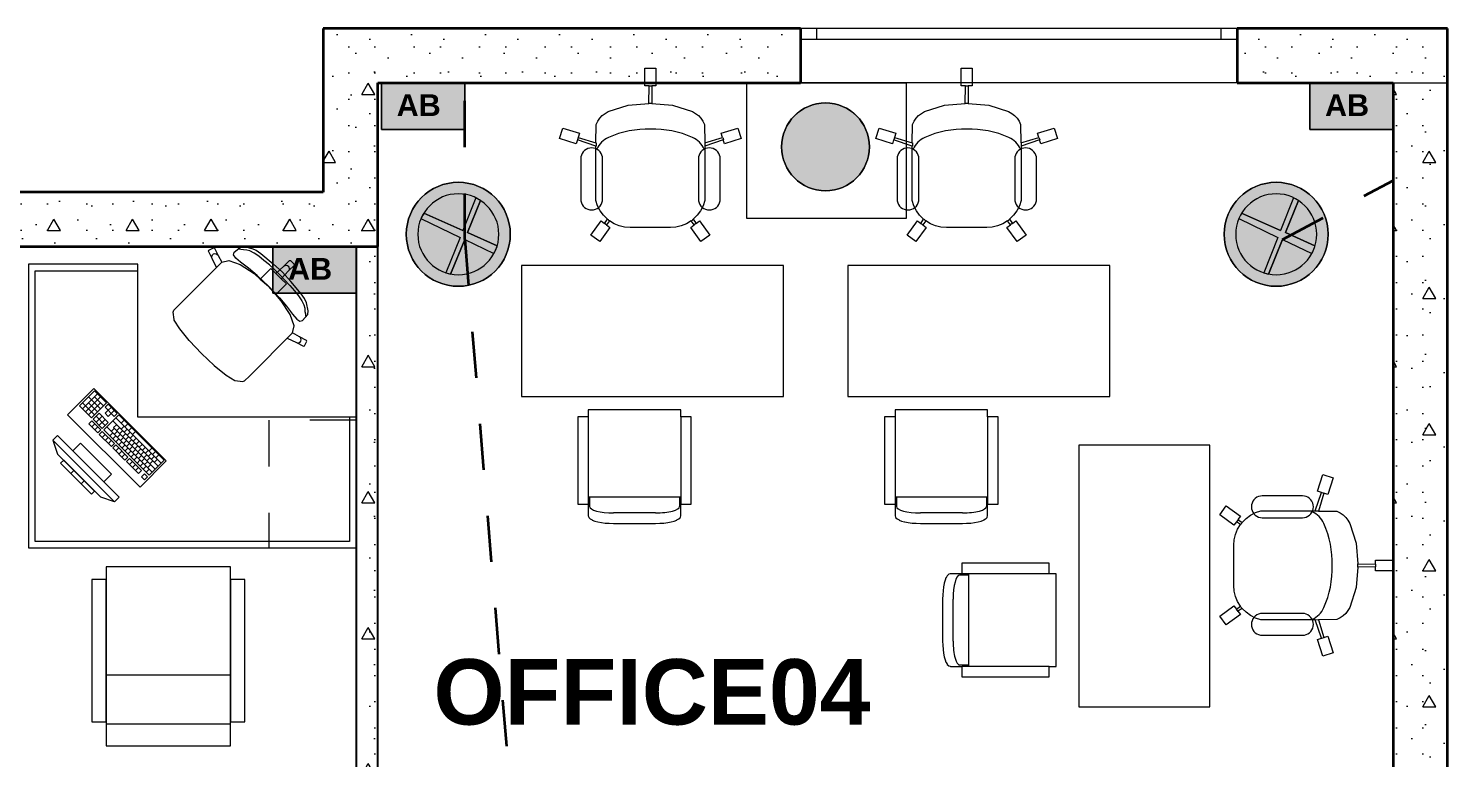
# Model space of a CAD drawing. Header units: millimetres. Extents: x -100675 to 28000, y -21133 to 42228.
# Drawn here: x -57867 to -51366, y 16599 to 19944 of the extents above; entities that cross this region are included whole.
import ezdxf

# ---------------------------------------------------------------- set-up
doc = ezdxf.new("R2010")
doc.units = ezdxf.units.MM
doc.header["$MEASUREMENT"] = 0
doc.linetypes.add('Dashed', pattern=[423.333333, 211.666667, -211.666667])
doc.linetypes.add('Wipeout_Contour', pattern=[1000, 0, -1000])
for name, color, linetype, lineweight in [('New_2D Drafting - General_Pen_No__1', 7, 'Continuous', 13), ('New_2D Drafting - General_Pen_No__2', 8, 'Continuous', 15), ('New_2D Drafting - General_Pen_No__52', 15, 'Continuous', 20), ('New_Annotation - Text_Pen_No__19', 255, 'Continuous', 0), ('New_ARCHICAD Windows_Pen_No__27', 7, 'Continuous', 35), ('New_Structural - Bearing_Pen_No__20', 1, 'Continuous', 0), ('New_Structural - Bearing_Pen_No__21', 7, 'Continuous', 35), ('New_Structural - Bearing_Pen_No__27', 7, 'Continuous', 35), ('New_Structural - Bearing_Pen_No__47', 7, 'Continuous', 25)]:
    doc.layers.add(name, color=color, linetype=linetype, lineweight=lineweight)
for name, color, linetype, lineweight, true_color in [('New_2D Drafting - General_Pen_No__82', 7, 'Continuous', 20, 0xaaaaaa), ('New_Annotation - Text_Pen_No__86', 7, 'Continuous', 20, 0x5555ff), ('New_ARCHICAD Windows_Pen_No__23', 7, 'Continuous', 20, 0xff6600), ('New_ARCHICAD Windows_Pen_No__3', 7, 'Continuous', 18, 0xff6600), ('New_Interior - Furniture _Pen_No__4', 7, 'Continuous', 20, 0x029e21), ('New_Structural - Bearing_Pen_No__169', 7, 'Continuous', 13, 0x68b353), ('New_Structural - Bearing_Pen_No__170', 7, 'Continuous', 13, 0x9f9f00), ('New_Structural - Bearing_Pen_No__61', 7, 'Continuous', 20, 0x6a6a6a), ('New_Structural - Bearing_Pen_No__89', 7, 'Continuous', 20, 0x71cebe)]:
    doc.layers.add(name, color=color, linetype=linetype, lineweight=lineweight, true_color=true_color)
for name, color, linetype in [('New_ARCHICAD Windows', 7, 'Continuous'), ('New_Interior - Furniture', 7, 'Continuous'), ('New_Structural - Bearing', 7, 'Continuous')]:
    doc.layers.add(name, color=color, linetype=linetype)
doc.styles.add('GENERATED_STYLE_2', font='arial.ttf')
doc.linetypes.add('Double Slash', pattern='A,0,[2,commercial building_1.Shx,S=15.679012,R=0,X=0,Y=0],-1975.555563,0', length=1975.555563)
pattern_1 = [(0, (0, 0), (0, 623.538), [60, -300]), (0, (180, 311.8), (0, 623.538), [60, -300]), (60, (0, 0), (-540, 311.769), [60, -300]), (60, (360, 0), (-540, 311.769), [60, -300]), (120, (60, 0), (540, 311.769), [60, -300]), (120, (420, 0), (540, 311.769), [60, -300]), (0, (0, 60), (0, 120), [0, -120, 0, -180]), (45, (60, 60), (-84.85282, 84.85282), [0, -90, 0, -150])]

# ---------------------------------------------------------------- blocks, each defined once
blk = doc.blocks.new('Slab_41', base_point=(-52151.1, 19239.3))
at = {"layer": 'New_Structural - Bearing_Pen_No__89', "color": 123, "linetype": 'Continuous', "lineweight": 20, "true_color": 0x71cebe, "flags": 128}
for points in [[(-52151.1, 19239.3, -1), (-52151.1, 18762.9, -1)], [(-52151.1, 19186.6, 1), (-52151.1, 18815.6, 1)]]:
    blk.add_lwpolyline(points, format="xyb", close=True, dxfattribs=at)
blk = doc.blocks.new('Slab_42', base_point=(-55897.4, 19239.3))
at = {"layer": 'New_Structural - Bearing_Pen_No__89', "color": 123, "linetype": 'Continuous', "lineweight": 20, "true_color": 0x71cebe, "flags": 128}
for points in [[(-55897.4, 19239.3, -1), (-55897.4, 18762.9, -1)], [(-55897.4, 19186.6, 1), (-55897.4, 18815.6, 1)]]:
    blk.add_lwpolyline(points, format="xyb", close=True, dxfattribs=at)
blk = doc.blocks.new('Wall_12', base_point=(-56365.8, 19194.5))
at = {"layer": 'New_Structural - Bearing_Pen_No__47', "color": 7, "linetype": 'Continuous', "lineweight": 25, "flags": 128}
blk.add_lwpolyline([(-56365.8, 19194.5), (-56265.8, 19194.5)], dxfattribs=at)
at = {"color": 254, "linetype": 'Wipeout_Contour', "lineweight": 0, "ltscale": 235286.996509}
blk.add_wipeout([(-56265.8, 14794.5), (-56265.8, 18944.5), (-56365.8, 18944.5), (-56365.8, 14794.5)], dxfattribs=at).dxf.layer = 'New_Structural - Bearing'
at = {"layer": 'New_Structural - Bearing_Pen_No__169', "linetype": 'Continuous', "lineweight": 13, "true_color": 0x68b353}
h = blk.add_hatch(dxfattribs=at)
h.set_pattern_fill('Structural_Concrete', color=85, style=0, pattern_type=2)
h.set_pattern_definition(pattern_1)
h.paths.add_polyline_path([(-56265.8, 14794.5), (-56265.8, 18944.5), (-56365.8, 18944.5), (-56365.8, 14794.5)])
at = {"layer": 'New_Structural - Bearing_Pen_No__47', "color": 7, "linetype": 'Continuous', "lineweight": 25}
blk.add_line((-56265.8, 18944.5), (-56365.8, 18944.5), dxfattribs=at)
at = {"layer": 'New_Structural - Bearing_Pen_No__47', "color": 7, "linetype": 'Continuous', "lineweight": 25, "flags": 128}
for points in [[(-56365.8, 18944.5), (-56365.8, 14794.5)], [(-56265.8, 14794.5), (-56265.8, 18944.5)]]:
    blk.add_lwpolyline(points, dxfattribs=at)
blk = doc.blocks.new('Wall_20', base_point=(-71119.4, 18944.5))
at = {"color": 254, "linetype": 'Wipeout_Contour', "lineweight": 0, "ltscale": 178506.120255}
blk.add_wipeout([(-56515.8, 19194.5), (-56265.8, 18944.5), (-56265.8, 19194.5)], dxfattribs=at).dxf.layer = 'New_Structural - Bearing'
at = {"layer": 'New_Structural - Bearing_Pen_No__170', "linetype": 'Continuous', "lineweight": 13, "true_color": 0x9f9f00}
h = blk.add_hatch(dxfattribs=at)
h.set_pattern_fill('Structural_Concrete', color=54, style=0, pattern_type=2)
h.set_pattern_definition(pattern_1)
h.paths.add_polyline_path([(-56515.8, 19194.5), (-56265.8, 18944.5), (-56265.8, 19194.5)])
at = {"color": 254, "linetype": 'Wipeout_Contour', "lineweight": 0, "ltscale": 241345.999973}
blk.add_wipeout([(-56515.8, 19194.5), (-57970.6, 19194.5), (-57970.6, 18944.5), (-56515.8, 18944.5)], dxfattribs=at).dxf.layer = 'New_Structural - Bearing'
at = {"layer": 'New_Structural - Bearing_Pen_No__170', "linetype": 'Continuous', "lineweight": 13, "true_color": 0x9f9f00}
h = blk.add_hatch(dxfattribs=at)
h.set_pattern_fill('Structural_Concrete', color=54, style=0, pattern_type=2)
h.set_pattern_definition(pattern_1)
h.paths.add_polyline_path([(-56515.8, 19194.5), (-57970.6, 19194.5), (-57970.6, 18944.5), (-56515.8, 18944.5)])
at = {"color": 254, "linetype": 'Wipeout_Contour', "lineweight": 0, "ltscale": 178661.590876}
blk.add_wipeout([(-56515.8, 18944.5), (-56265.8, 18944.5), (-56515.8, 19194.5)], dxfattribs=at).dxf.layer = 'New_Structural - Bearing'
at = {"layer": 'New_Structural - Bearing_Pen_No__170', "linetype": 'Continuous', "lineweight": 13, "true_color": 0x9f9f00}
h = blk.add_hatch(dxfattribs=at)
h.set_pattern_fill('Structural_Concrete', color=54, style=0, pattern_type=2)
h.set_pattern_definition(pattern_1)
h.paths.add_polyline_path([(-56515.8, 18944.5), (-56265.8, 18944.5), (-56515.8, 19194.5)])
at = {"layer": 'New_Structural - Bearing_Pen_No__27', "color": 7, "linetype": 'Continuous', "lineweight": 35, "flags": 128}
for points in [[(-56515.8, 19194.5), (-57970.6, 19194.5)], [(-56265.8, 18944.5), (-56265.8, 19194.5)], [(-57970.6, 18944.5), (-56265.8, 18944.5)]]:
    blk.add_lwpolyline(points, dxfattribs=at)
blk = doc.blocks.new('Window 24_2')
at = {"layer": 'New_ARCHICAD Windows_Pen_No__23', "color": 30, "linetype": 'Continuous', "lineweight": 20, "true_color": 0xff6600}
for p, q in [((-1000, 0), (-925, 0)), ((-925, 0), (-925, -50)), ((925, -50), (925, 0)), ((925, 0), (1000, 0)), ((-925, -50), (-1000, -50)), ((1000, -50), (925, -50))]:
    blk.add_line(p, q, dxfattribs=at)
at = {"layer": 'New_ARCHICAD Windows_Pen_No__27', "color": 7, "linetype": 'Continuous', "lineweight": 35}
for p, q in [((-1000, 0), (-1000, -50)), ((-1000, 0), (-1000, -50)), ((1000, 0), (1000, -50)), ((1000, 0), (1000, -50)), ((-1000, -50), (-1000, -250)), ((1000, -50), (1000, -250))]:
    blk.add_line(p, q, dxfattribs=at)
at = {"layer": 'New_ARCHICAD Windows_Pen_No__3', "color": 30, "linetype": 'Continuous', "lineweight": 18, "true_color": 0xff6600}
for p, q in [((-1000, 0), (1000, 0)), ((-925, 0), (925, 0)), ((925, -50), (-925, -50)), ((-1000, -250), (1000, -250))]:
    blk.add_line(p, q, dxfattribs=at)
blk = doc.blocks.new('Wall_21', base_point=(-56265.8, 19694.5))
at = {"color": 254, "linetype": 'Wipeout_Contour', "lineweight": 0, "ltscale": 179393.139724}
blk.add_wipeout([(-56515.8, 19694.5), (-56265.8, 19694.5), (-56515.8, 19944.5)], dxfattribs=at).dxf.layer = 'New_Structural - Bearing'
at = {"color": 254, "linetype": 'Wipeout_Contour', "lineweight": 0, "ltscale": 222028.949497}
blk.add_wipeout([(-51365.8, 19944.5), (-52329.9, 19944.5), (-52329.9, 19694.5), (-51365.8, 19694.5)], dxfattribs=at).dxf.layer = 'New_Structural - Bearing'
at = {"layer": 'New_Structural - Bearing_Pen_No__170', "linetype": 'Continuous', "lineweight": 13, "true_color": 0x9f9f00}
h = blk.add_hatch(dxfattribs=at)
h.set_pattern_fill('Structural_Concrete', color=54, style=0, pattern_type=2)
h.set_pattern_definition(pattern_1)
h.paths.add_polyline_path([(-56515.8, 19694.5), (-56265.8, 19694.5), (-56515.8, 19944.5)])
h = blk.add_hatch(dxfattribs=at)
h.set_pattern_fill('Structural_Concrete', color=54, style=0, pattern_type=2)
h.set_pattern_definition(pattern_1)
h.paths.add_polyline_path([(-51365.8, 19944.5), (-52329.9, 19944.5), (-52329.9, 19694.5), (-51365.8, 19694.5)])
at = {"layer": 'New_Structural - Bearing_Pen_No__27', "color": 7, "linetype": 'Continuous', "lineweight": 35}
for p, q in [((-52329.9, 19944.5), (-52329.9, 19894.5)), ((-52329.9, 19894.5), (-52329.9, 19694.5))]:
    blk.add_line(p, q, dxfattribs=at)
at = {"layer": 'New_Structural - Bearing_Pen_No__27', "color": 7, "linetype": 'Continuous', "lineweight": 35, "flags": 128}
for points in [[(-51365.8, 19944.5), (-52329.9, 19944.5)], [(-51365.8, 19694.5), (-51365.8, 19944.5)], [(-52329.9, 19694.5), (-51615.8, 19694.5)]]:
    blk.add_lwpolyline(points, dxfattribs=at)
at = {"color": 254, "linetype": 'Wipeout_Contour', "lineweight": 0, "ltscale": 179241.454452}
blk.add_wipeout([(-56515.8, 19944.5), (-56265.8, 19694.5), (-56265.8, 19944.5)], dxfattribs=at).dxf.layer = 'New_Structural - Bearing'
at = {"layer": 'New_Structural - Bearing_Pen_No__170', "linetype": 'Continuous', "lineweight": 13, "true_color": 0x9f9f00}
h = blk.add_hatch(dxfattribs=at)
h.set_pattern_fill('Structural_Concrete', color=54, style=0, pattern_type=2)
h.set_pattern_definition(pattern_1)
h.paths.add_polyline_path([(-56515.8, 19944.5), (-56265.8, 19694.5), (-56265.8, 19944.5)])
at = {"layer": 'New_Structural - Bearing_Pen_No__27', "color": 7, "linetype": 'Continuous', "lineweight": 35, "flags": 128}
blk.add_lwpolyline([(-56515.8, 19944.5), (-56515.8, 19694.5)], dxfattribs=at)
at = {"color": 254, "linetype": 'Wipeout_Contour', "lineweight": 0, "ltscale": 234973.475714}
blk.add_wipeout([(-56265.8, 19694.5), (-54329.9, 19694.5), (-54329.9, 19944.5), (-56265.8, 19944.5)], dxfattribs=at).dxf.layer = 'New_Structural - Bearing'
at = {"layer": 'New_Structural - Bearing_Pen_No__170', "linetype": 'Continuous', "lineweight": 13, "true_color": 0x9f9f00}
h = blk.add_hatch(dxfattribs=at)
h.set_pattern_fill('Structural_Concrete', color=54, style=0, pattern_type=2)
h.set_pattern_definition(pattern_1)
h.paths.add_polyline_path([(-56265.8, 19694.5), (-54329.9, 19694.5), (-54329.9, 19944.5), (-56265.8, 19944.5)])
at = {"layer": 'New_Structural - Bearing_Pen_No__27', "color": 7, "linetype": 'Continuous', "lineweight": 35}
for p, q in [((-54329.9, 19944.5), (-54329.9, 19894.5)), ((-54329.9, 19894.5), (-54329.9, 19694.5))]:
    blk.add_line(p, q, dxfattribs=at)
at = {"layer": 'New_Structural - Bearing_Pen_No__27', "color": 7, "linetype": 'Continuous', "lineweight": 35, "flags": 128}
for points in [[(-54329.9, 19944.5), (-56515.8, 19944.5)], [(-56265.8, 19694.5), (-54329.9, 19694.5)]]:
    blk.add_lwpolyline(points, dxfattribs=at)
at = {"layer": 'New_ARCHICAD Windows', "color": 21, "linetype": 'Continuous', "lineweight": 18, "true_color": 0xff9955, "xscale": -1, "zscale": 1000}
blk.add_blockref('Window 24_2', (-53329.9, 19944.5), dxfattribs=at)
blk = doc.blocks.new('Wall_22', base_point=(-51615.8, 19694.5))
at = {"color": 254, "linetype": 'Wipeout_Contour', "lineweight": 0, "ltscale": 217153.913259}
blk.add_wipeout([(-51615.8, 19694.5), (-51615.8, 14332.2), (-51365.8, 14332.2), (-51365.8, 19694.5)], dxfattribs=at).dxf.layer = 'New_Structural - Bearing'
at = {"layer": 'New_Structural - Bearing_Pen_No__170', "linetype": 'Continuous', "lineweight": 13, "true_color": 0x9f9f00}
h = blk.add_hatch(dxfattribs=at)
h.set_pattern_fill('Structural_Concrete', color=54, style=0, pattern_type=2)
h.set_pattern_definition(pattern_1)
h.paths.add_polyline_path([(-51615.8, 19694.5), (-51615.8, 14332.2), (-51365.8, 14332.2), (-51365.8, 19694.5)])
at = {"layer": 'New_Structural - Bearing_Pen_No__27', "color": 7, "linetype": 'Continuous', "lineweight": 35, "flags": 128}
for points in [[(-51615.8, 19694.5), (-51615.8, 14332.2)], [(-51365.8, 14332.2), (-51365.8, 19694.5)]]:
    blk.add_lwpolyline(points, dxfattribs=at)
blk = doc.blocks.new('Wall_56', base_point=(-56265.8, 18944.5))
at = {"color": 254, "linetype": 'Wipeout_Contour', "lineweight": 0, "ltscale": 238598.069972}
blk.add_wipeout([(-56515.8, 19694.5), (-56515.8, 19194.5), (-56265.8, 19194.5), (-56265.8, 19694.5)], dxfattribs=at).dxf.layer = 'New_Structural - Bearing'
at = {"layer": 'New_Structural - Bearing_Pen_No__170', "linetype": 'Continuous', "lineweight": 13, "true_color": 0x9f9f00}
h = blk.add_hatch(dxfattribs=at)
h.set_pattern_fill('Structural_Concrete', color=54, style=0, pattern_type=2)
h.set_pattern_definition(pattern_1)
h.paths.add_polyline_path([(-56515.8, 19694.5), (-56515.8, 19194.5), (-56265.8, 19194.5), (-56265.8, 19694.5)])
at = {"layer": 'New_Structural - Bearing_Pen_No__27', "color": 7, "linetype": 'Continuous', "lineweight": 35, "flags": 128}
for points in [[(-56515.8, 19694.5), (-56515.8, 19194.5)], [(-56265.8, 19194.5), (-56265.8, 19694.5)]]:
    blk.add_lwpolyline(points, dxfattribs=at)
blk = doc.blocks.new('Office Workstation Solo 24')
at = {"layer": 'New_Interior - Furniture _Pen_No__4', "color": 104, "linetype": 'Continuous', "lineweight": 20, "true_color": 0x029e21}
for p, q in [((-1470, 0), (-1500, 0)), ((-1500, 0), (-1500, -30)), ((-30, 0), (-1470, 0)), ((0, 0), (-30, 0)), ((0, -30), (0, 0)), ((-1500, -30), (-1500, -600)), ((-1470, -30), (-30, -30)), ((-1470, -600), (-1470, -30)), ((-30, -30), (-30, -1270)), ((0, -1270), (0, -30)), ((-393.9, -211.1), (-415.1, -232.3)), ((-415.1, -232.3), (-132.3, -515.1)), ((-111.1, -493.9), (-393.9, -211.1)), ((-393.9, -211.1), (-330.3, -232.3)), ((-330.3, -232.3), (-132.3, -430.3)), ((-287.9, -246.4), (-302, -260.6)), ((-146.4, -387.9), (-287.9, -246.4)), ((-531.3, -312.8), (-545, -326.5)), ((-517.5, -326.7), (-531.3, -312.8)), ((-344.4, -303), (-379.8, -338.4)), ((-203, -444.4), (-344.4, -303)), ((-302, -260.6), (-160.6, -402)), ((-254.9, -307.7), (-240.7, -293.6)), ((-551.9, -333.4), (-620.5, -402)), ((-606.7, -388.3), (-399, -596)), ((-593, -374.5), (-385.3, -582.3)), ((-579.3, -360.8), (-388.9, -551.2)), ((-568.8, -398.8), (-555.1, -385.1)), ((-565.6, -347.1), (-357.9, -554.8)), ((-558.6, -381.6), (-544.8, -367.9)), ((-344.2, -541.1), (-551.9, -333.4)), ((-551.8, -361), (-538, -347.2)), ((-545, -326.5), (-531.2, -340.4)), ((-544.7, -395.4), (-531, -381.7)), ((-537.9, -374.8), (-524.2, -361.1)), ((-531.2, -340.4), (-517.5, -326.7)), ((-524.1, -388.7), (-510.4, -374.9)), ((-503.6, -340.5), (-517.3, -354.2)), ((-517.3, -354.2), (-462, -409.6)), ((-510.2, -402.5), (-496.5, -388.8)), ((-448.2, -395.9), (-503.6, -340.5)), ((-503.5, -368.1), (-489.8, -354.4)), ((-489.6, -381.9), (-475.9, -368.2)), ((-475.8, -395.8), (-462.1, -382.1)), ((-379.8, -338.4), (-238.4, -479.8)), ((-207.7, -354.9), (-193.6, -340.7)), ((-160.6, -402), (-146.4, -387.9)), ((-620.5, -402), (-412.7, -609.7)), ((-596.2, -426.2), (-582.5, -412.5)), ((-589.4, -405.6), (-575.7, -391.9)), ((-580.7, -441.8), (-566.9, -428.1)), ((-575.6, -419.4), (-561.9, -405.7)), ((-565.1, -457.4), (-551.4, -443.6)), ((-561.7, -433.3), (-548, -419.5)), ((-555, -412.6), (-541.2, -398.9)), ((-547.9, -447.1), (-534.2, -433.4)), ((-541.1, -426.5), (-527.4, -412.8)), ((-534, -461), (-520.3, -447.2)), ((-530.9, -409.3), (-517.1, -395.6)), ((-527.3, -440.3), (-513.5, -426.6)), ((-517, -423.1), (-503.3, -409.4)), ((-513.4, -454.2), (-499.7, -440.5)), ((-503.2, -437), (-489.4, -423.3)), ((-499.6, -468), (-485.9, -454.3)), ((-496.4, -416.4), (-482.7, -402.6)), ((-489.3, -450.8), (-475.6, -437.1)), ((-482.5, -430.2), (-468.8, -416.5)), ((-475.5, -464.7), (-461.8, -451)), ((-468.7, -444), (-455, -430.3)), ((-462, -409.6), (-448.2, -395.9)), ((-441.3, -402.8), (-455, -416.6)), ((-455, -416.6), (-399.6, -471.9)), ((-454.8, -457.9), (-441.1, -444.2)), ((-385.9, -458.2), (-441.3, -402.8)), ((-441.2, -430.4), (-427.5, -416.7)), ((-427.3, -444.2), (-413.6, -430.5)), ((-413.5, -458.1), (-399.8, -444.4)), ((-238.4, -479.8), (-203, -444.4)), ((-111.1, -493.9), (-132.3, -430.3)), ((-520.2, -474.8), (-506.5, -461.1)), ((-506.4, -488.7), (-492.6, -474.9)), ((-492.5, -502.5), (-478.8, -488.8)), ((-488.9, -533.5), (-475.2, -519.8)), ((-485.7, -481.9), (-472, -468.1)), ((-478.7, -516.3), (-464.9, -502.6)), ((-471.9, -495.7), (-458.2, -482)), ((-464.8, -530.2), (-451.1, -516.5)), ((-461.6, -478.5), (-447.9, -464.8)), ((-458, -509.6), (-444.3, -495.8)), ((-447.8, -492.4), (-434.1, -478.7)), ((-444.2, -523.4), (-430.5, -509.7)), ((-441, -471.7), (-427.3, -458)), ((-433.9, -506.2), (-420.2, -492.5)), ((-427.1, -485.6), (-413.4, -471.9)), ((-420.1, -520.1), (-406.4, -506.4)), ((-413.3, -499.4), (-399.6, -485.7)), ((-399.6, -471.9), (-385.9, -458.2)), ((-399.4, -513.3), (-385.7, -499.6)), ((-379, -465.2), (-392.7, -478.9)), ((-392.7, -478.9), (-337.3, -534.3)), ((-385.6, -527.1), (-371.9, -513.4)), ((-323.6, -520.5), (-379, -465.2)), ((-378.9, -492.7), (-365.2, -479)), ((-365, -506.6), (-351.3, -492.8)), ((-351.2, -520.4), (-337.5, -506.7)), ((-132.3, -515.1), (-111.1, -493.9)), ((-471.6, -550.8), (-457.9, -537.1)), ((-454.3, -568.1), (-440.6, -554.4)), ((-451, -544), (-437.3, -530.3)), ((-437.1, -557.9), (-423.4, -544.2)), ((-437, -585.4), (-423.3, -571.7)), ((-430.3, -537.3), (-416.6, -523.5)), ((-416.5, -551.1), (-402.8, -537.4)), ((-412.7, -609.7), (-344.2, -541.1)), ((-406.2, -533.9), (-392.5, -520.2)), ((-402.6, -564.9), (-388.9, -551.2)), ((-392.4, -547.8), (-378.7, -534.1)), ((-337.3, -548), (-364.7, -575.5)), ((-364.7, -575.5), (-323.1, -617)), ((-351, -561.8), (-309.4, -603.3)), ((-350.8, -589.3), (-323.4, -561.9)), ((-337.3, -534.3), (-323.6, -520.5)), ((-295.7, -589.6), (-337.3, -548)), ((-337, -603.2), (-309.6, -575.7)), ((-316.7, -527.5), (-330.4, -541.2)), ((-330.4, -541.2), (-288.9, -582.7)), ((-275.1, -569), (-316.7, -527.5)), ((-316.6, -555), (-302.8, -541.3)), ((-302.7, -568.9), (-289, -555.2)), ((-288.9, -582.7), (-275.1, -569)), ((-1500, -600), (-1470, -600)), ((-392.1, -602.9), (-405.8, -616.6)), ((-405.8, -616.6), (-364.3, -658.1)), ((-378.3, -616.7), (-392.1, -602.9)), ((-392, -630.5), (-378.3, -616.7)), ((-364.6, -603), (-378.3, -616.7)), ((-378.3, -616.7), (-364.4, -630.6)), ((-378.1, -644.3), (-364.4, -630.6)), ((-350.7, -616.9), (-364.6, -603)), ((-364.4, -630.6), (-350.7, -616.9)), ((-350.6, -644.4), (-364.4, -630.6)), ((-364.3, -658.1), (-350.6, -644.4)), ((-288.8, -596.5), (-357.4, -665.1)), ((-329.9, -637.6), (-274.5, -693)), ((-329.8, -665.2), (-274.9, -610.4)), ((-329.7, -692.8), (-261.1, -624.2)), ((-323.1, -617), (-295.7, -589.6)), ((-316.2, -623.9), (-274.7, -665.5)), ((-315.8, -706.6), (-247.2, -638)), ((-302.5, -610.2), (-247.1, -665.6)), ((-233.4, -651.9), (-288.8, -596.5)), ((-357.4, -665.1), (-302, -720.5)), ((-343.6, -651.4), (-302.1, -692.9)), ((-302, -720.5), (-233.4, -651.9)), ((-989.6, -765.4), (-1011.6, -787.3)), ((-980.3, -762.5), (-989.6, -765.4)), ((-946.4, -766.5), (-980.3, -762.5)), ((-944.3, -767.4), (-946.4, -766.5)), ((-904.2, -792.3), (-944.3, -767.4)), ((-1037.1, -812.8), (-1184.9, -960.7)), ((-1011.6, -787.3), (-1037.1, -812.8)), ((-850.6, -835.9), (-904.2, -792.3)), ((-849.7, -836.6), (-850.6, -835.9)), ((-791.4, -891.4), (-849.7, -836.6)), ((-791.4, -891.4), (-736.6, -949.7)), ((-1263.8, -925.4), (-1274.7, -946.8)), ((-1274.7, -946.8), (-1273.3, -950.9)), ((-1273.3, -950.9), (-1240.2, -967.8)), ((-1259.8, -924.1), (-1263.8, -925.4)), ((-1226.7, -941.1), (-1259.8, -924.1)), ((-1246.9, -947.6), (-1248.4, -953.2)), ((-1248.4, -953.2), (-1247.7, -959.1)), ((-1247.7, -959.1), (-1244.8, -964.2)), ((-1243.3, -943), (-1246.9, -947.6)), ((-1244.8, -964.2), (-1240.2, -967.8)), ((-1238.2, -940.2), (-1243.3, -943)), ((-1240.2, -967.8), (-1209.2, -985.1)), ((-1232.4, -939.5), (-1238.2, -940.2)), ((-1226.7, -941.1), (-1232.4, -939.5)), ((-1184.9, -960.7), (-1226.7, -941.1)), ((-1209.2, -984.9), (-1184.9, -960.7)), ((-736.6, -949.7), (-735.9, -950.6)), ((-735.9, -950.6), (-692.3, -1004.2)), ((-1242.4, -1038.8), (-1255.3, -1042.2)), ((-1228.1, -1048.8), (-1242.4, -1038.8)), ((-1209.2, -985.1), (-1216.7, -1017.1)), ((-1216.7, -1017.1), (-1198.3, -1069.1)), ((-1209.2, -984.9), (-1209.2, -985.1)), ((-692.3, -1004.2), (-667.4, -1044.3)), ((-1278.5, -1070.1), (-1280.4, -1086.8)), ((-1280.4, -1086.8), (-1272.6, -1123)), ((-1255.3, -1042.2), (-1278.5, -1070.1)), ((-1268.9, -1064.8), (-1269.7, -1060.3)), ((-1268.1, -1072.8), (-1268.9, -1064.8)), ((-1266, -1083.6), (-1268.1, -1072.8)), ((-1264.9, -1099), (-1266, -1083.6)), ((-1261, -1113.7), (-1264.9, -1099)), ((-1209.5, -1071.1), (-1228.1, -1048.8)), ((-1181.5, -1107.3), (-1209.5, -1071.1)), ((-1198.3, -1069.1), (-1157, -1132.9)), ((-665.4, -1089.6), (-687.3, -1111.6)), ((-667.4, -1044.3), (-666.5, -1046.4)), ((-666.5, -1046.4), (-662.5, -1080.3)), ((-662.5, -1080.3), (-665.4, -1089.6)), ((-1272.6, -1123), (-1263.6, -1142.2)), ((-1263.6, -1142.2), (-1248.7, -1163.9)), ((-1251, -1132.6), (-1261, -1113.7)), ((-1236.2, -1154.4), (-1251, -1132.6)), ((-1248.7, -1163.9), (-1201.9, -1220.6)), ((-1217.6, -1178.2), (-1236.2, -1154.4)), ((-1148.8, -1146.6), (-1181.5, -1107.3)), ((-1132.2, -1161), (-1159.6, -1188.4)), ((-1157, -1132.9), (-1132.2, -1161)), ((-1099.3, -1199.3), (-1148.8, -1146.6)), ((-1132.2, -1161), (-1098.9, -1198.9)), ((-712.8, -1137.1), (-860.7, -1284.9)), ((-687.3, -1111.6), (-712.8, -1137.1)), ((-1196.4, -1203), (-1217.6, -1178.2)), ((-1201.9, -1220.6), (-1162.8, -1262.8)), ((-1173.9, -1227.6), (-1196.4, -1203)), ((-1157.1, -1233.2), (-1191.1, -1269.7)), ((-1159.6, -1188.4), (-1180.7, -1209.6)), ((-1180.7, -1209.6), (-1157.1, -1233.2)), ((-1151.1, -1251.1), (-1173.9, -1227.6)), ((-1157.1, -1233.2), (-1145.1, -1245.1)), ((-1099.3, -1199.3), (-1046.6, -1248.8)), ((-1061, -1232.2), (-1098.9, -1198.9)), ((-1061, -1232.2), (-1088.4, -1259.6)), ((-1032.9, -1257), (-1061, -1232.2)), ((-1191.1, -1269.7), (-1217.2, -1295.8)), ((-1217.2, -1295.8), (-1217.1, -1300.1)), ((-1217.1, -1300.1), (-1208.6, -1308.6)), ((-1169.7, -1291.1), (-1195.8, -1317.2)), ((-1194.3, -1274.6), (-1195.4, -1280.3)), ((-1195.4, -1280.3), (-1194.2, -1286.1)), ((-1191.1, -1269.7), (-1194.3, -1274.6)), ((-1194.2, -1286.1), (-1191, -1291)), ((-1186.1, -1294.2), (-1191, -1291)), ((-1180.3, -1295.4), (-1186.1, -1294.2)), ((-1174.6, -1294.3), (-1180.3, -1295.4)), ((-1169.7, -1291.1), (-1174.6, -1294.3)), ((-1133.2, -1257.1), (-1169.7, -1291.1)), ((-1120.6, -1301.9), (-1162.8, -1262.8)), ((-1151.1, -1251.1), (-1127.6, -1273.9)), ((-1133.2, -1257.1), (-1145.1, -1245.1)), ((-1109.6, -1280.7), (-1133.2, -1257.1)), ((-1127.6, -1273.9), (-1103, -1296.4)), ((-1088.4, -1259.6), (-1109.6, -1280.7)), ((-1103, -1296.4), (-1078.2, -1317.6)), ((-1046.6, -1248.8), (-1007.3, -1281.5)), ((-969.1, -1298.3), (-1032.9, -1257)), ((-1007.3, -1281.5), (-971.1, -1309.5)), ((-917.1, -1316.7), (-969.1, -1298.3)), ((-884.9, -1309.2), (-860.7, -1284.9)), ((-860.7, -1284.9), (-841.1, -1326.7)), ((-500, -1270), (-500, -1300)), ((-30, -1270), (-500, -1270)), ((-500, -1300), (-30, -1300)), ((-30, -1300), (0, -1300)), ((0, -1300), (0, -1270)), ((-1200.1, -1317.1), (-1208.6, -1308.6)), ((-1195.8, -1317.2), (-1200.1, -1317.1)), ((-1063.9, -1348.7), (-1120.6, -1301.9)), ((-1078.2, -1317.6), (-1054.4, -1336.2)), ((-1042.2, -1363.6), (-1063.9, -1348.7)), ((-1054.4, -1336.2), (-1032.6, -1351)), ((-1023, -1372.6), (-1042.2, -1363.6)), ((-1032.6, -1351), (-1013.7, -1361)), ((-1013.7, -1361), (-999, -1364.9)), ((-999, -1364.9), (-983.6, -1366)), ((-971.1, -1309.5), (-948.8, -1328.1)), ((-942.2, -1355.3), (-970.1, -1378.5)), ((-948.8, -1328.1), (-938.8, -1342.4)), ((-938.8, -1342.4), (-942.2, -1355.3)), ((-885.1, -1309.2), (-917.1, -1316.7)), ((-884.9, -1309.2), (-885.1, -1309.2)), ((-867.8, -1340.2), (-885.1, -1309.2)), ((-864.2, -1344.8), (-867.8, -1340.2)), ((-850.9, -1373.3), (-867.8, -1340.2)), ((-859.1, -1347.7), (-864.2, -1344.8)), ((-853.2, -1348.4), (-859.1, -1347.7)), ((-847.6, -1346.9), (-853.2, -1348.4)), ((-843, -1343.3), (-847.6, -1346.9)), ((-825.4, -1363.8), (-846.8, -1374.7)), ((-840.2, -1338.2), (-843, -1343.3)), ((-841.1, -1326.7), (-839.5, -1332.4)), ((-841.1, -1326.7), (-824.1, -1359.8)), ((-839.5, -1332.4), (-840.2, -1338.2)), ((-824.1, -1359.8), (-825.4, -1363.8)), ((-986.8, -1380.4), (-1023, -1372.6)), ((-970.1, -1378.5), (-986.8, -1380.4)), ((-983.6, -1366), (-972.8, -1368.1)), ((-972.8, -1368.1), (-964.8, -1368.9)), ((-964.8, -1368.9), (-960.3, -1369.7)), ((-846.8, -1374.7), (-850.9, -1373.3))]:
    blk.add_line(p, q, dxfattribs=at)
at = {"layer": 'New_Interior - Furniture _Pen_No__4', "color": 104, "linetype": 'Dashed', "lineweight": 20, "true_color": 0x029e21}
for p, q in [((-1100, -585), (-1100, 0)), ((-1500, -585), (-1100, -585))]:
    blk.add_line(p, q, dxfattribs=at)
at = {"layer": 'New_Interior - Furniture _Pen_No__4', "color": 104, "linetype": 'Continuous', "lineweight": 20, "true_color": 0x029e21, "flags": 128}
for points in [[(0, 0), (-1500, 0), (-1500, -600), (-500, -600), (-500, -1300), (0, -1300)], [(-510.6, -278.3), (-630.8, -398.5), (-298.5, -730.8), (-178.3, -610.6)]]:
    blk.add_lwpolyline(points, close=True, dxfattribs=at)
blk = doc.blocks.new('Armchair Scandinavian 24')
at = {"layer": 'New_Interior - Furniture _Pen_No__4', "color": 104, "linetype": 'Continuous', "lineweight": 20, "true_color": 0x029e21}
for p, q in [((-635, 10.7), (-65, 10.7)), ((-635, -213.6), (-65, -213.6))]:
    blk.add_line(p, q, dxfattribs=at)
at = {"layer": 'New_Interior - Furniture _Pen_No__4', "color": 104, "linetype": 'Continuous', "lineweight": 20, "true_color": 0x029e21, "flags": 128}
for points in [[(-65, 109.1), (-635, 109.1), (-635, -711.4), (-65, -711.4)], [(-635, 0), (-700, 0), (-700, -651.9), (-635, -651.9)], [(0, 0), (-65, 0), (-65, -651.9), (0, -651.9)]]:
    blk.add_lwpolyline(points, close=True, dxfattribs=at)
blk = doc.blocks.new('Desk 24')
at = {"layer": 'New_Interior - Furniture _Pen_No__4', "color": 104, "linetype": 'Continuous', "lineweight": 20, "true_color": 0x029e21, "flags": 128}
blk.add_lwpolyline([(0, 0), (1200, 0), (1200, 600), (0, 600)], close=True, dxfattribs=at)
blk = doc.blocks.new('Office Chair 01 24')
at = {"layer": 'New_Interior - Furniture _Pen_No__4', "color": 104, "linetype": 'Continuous', "lineweight": 20, "true_color": 0x029e21}
for p, q in [((409, 710.1), (421, 710.1)), ((422, 629.3), (408, 629.3)), ((84.8, 473.8), (81.2, 462.3)), ((746.1, 473.8), (749.7, 462.3)), ((166.2, 448.5), (166, 433.5)), ((664.7, 448.5), (664.9, 433.5)), ((202.5, 82.1), (215.1, 73)), ((625.5, 80), (615.8, 73))]:
    blk.add_line(p, q, dxfattribs=at)
at = {"layer": 'New_Interior - Furniture _Pen_No__4', "color": 104, "linetype": 'Continuous', "lineweight": 20, "true_color": 0x029e21, "flags": 128}
for points in [[(422, 629.3), (516.6, 620.5), (607.1, 591.6), (621.6, 583.7), (634.7, 573.7), (646, 561.6), (655.3, 547.9), (662.2, 532.9), (663.7, 448.3), (745.1, 473.6), (739.2, 492.2), (815.4, 516.5), (830.5, 468.8), (754.3, 444.5), (748.7, 462.2), (664, 433.4), (664.2, 421), (664.2, 185), (656.3, 160.4), (644.7, 137.4), (629.6, 116.6), (611.3, 98.4), (624.6, 79.7), (639.9, 90.9), (686.9, 26.1), (646.5, -3.3), (599.5, 61.5), (614.9, 72.7), (601.4, 90.7), (579.9, 77.5), (556.6, 67.9), (532.1, 62.1), (507, 60.1), (322.1, 60.1), (297, 62.1), (272.5, 67.9), (249.2, 77.5), (227.7, 90.7), (214.3, 72.7), (229.6, 61.5), (182.6, -3.3), (142.2, 26.1), (189.2, 90.9), (204.6, 79.7), (217.8, 98.4), (199.5, 116.6), (184.4, 137.4), (172.8, 160.4), (164.9, 185), (164.9, 421), (165.1, 433.4), (80.4, 462.2), (74.8, 444.5), (-1.4, 468.8), (13.8, 516.5), (89.9, 492.2), (84, 473.6), (165.4, 448.3), (166.9, 532.9), (173.8, 547.9), (183.1, 561.6), (194.4, 573.7), (207.5, 583.7), (222, 591.6), (312.9, 620.6), (408, 629.2), (409, 710.1), (390, 710.1), (390, 790.1), (440, 790.1), (440, 710.1), (421, 710.1)], [(96, 375.2), (96, 191.4), (96.8, 182.7), (99, 174.3), (102.7, 166.4), (107.7, 159.2), (113.8, 153.1), (121, 148.1), (128.9, 144.4), (137.3, 142.1), (146, 141.4), (154.7, 142.1), (163.1, 144.4), (171, 148.1), (178.1, 153.1), (184.3, 159.2), (189.3, 166.4), (192.9, 174.3), (195.2, 182.7), (196, 191.4), (196, 375.2), (195.2, 383.9), (192.9, 392.3), (189.3, 400.2), (184.3, 407.3), (178.1, 413.5), (171, 418.5), (163.1, 422.2), (154.7, 424.5), (146, 425.2), (137.3, 424.5), (128.9, 422.2), (121, 418.5), (113.8, 413.5), (107.7, 407.3), (102.7, 400.2), (99, 392.3), (96.8, 383.9)], [(634.9, 375.2), (634.9, 191.4), (635.7, 182.7), (637.9, 174.3), (641.6, 166.4), (646.6, 159.2), (652.8, 153.1), (659.9, 148.1), (667.8, 144.4), (676.2, 142.1), (684.9, 141.4), (693.6, 142.1), (702, 144.4), (709.9, 148.1), (717, 153.1), (723.2, 159.2), (728.2, 166.4), (731.9, 174.3), (734.1, 182.7), (734.9, 191.4), (734.9, 375.2), (734.1, 383.9), (731.9, 392.3), (728.2, 400.2), (723.2, 407.3), (717, 413.5), (709.9, 418.5), (702, 422.2), (693.6, 424.5), (684.9, 425.2), (676.2, 424.5), (667.8, 422.2), (659.9, 418.5), (652.8, 413.5), (646.6, 407.3), (641.6, 400.2), (637.9, 392.3), (635.7, 383.9)]]:
    blk.add_lwpolyline(points, close=True, dxfattribs=at)
at = {"layer": 'New_Interior - Furniture _Pen_No__4', "color": 104, "linetype": 'Continuous', "lineweight": 20, "true_color": 0x029e21}
for centre, major_axis, start_param, end_param in [((264.1, 379), (0, 102.9), 0.413079, 1.168145), ((401, 71.1), (0, 439.9), 6.249243, 6.700413), ((429.9, 71.1), (0, 439.9), 5.865957, 6.317127), ((566.8, 379), (0, 102.9), 5.115041, 5.870106), ((323, 222.1), (0, 161.6), 2.438731, 2.516703), ((507.9, 222.1), (0, 161.6), 3.766482, 3.844455)]:
    blk.add_ellipse(centre, major_axis=major_axis, ratio=0.999212, start_param=start_param, end_param=end_param, dxfattribs=at)
blk = doc.blocks.new('Armchair 01 24')
at = {"layer": 'New_Interior - Furniture _Pen_No__4', "color": 104, "linetype": 'Continuous', "lineweight": 20, "true_color": 0x029e21}
for p, q in [((163.7, 472), (356.3, 472)), ((48.1, 31.2), (48.1, 431.2)), ((48.1, 400), (471.9, 400)), ((53.9, 400), (53.9, 442)), ((466.1, 400), (466.1, 442)), ((471.9, 31.2), (471.9, 431.2))]:
    blk.add_line(p, q, dxfattribs=at)
at = {"layer": 'New_Interior - Furniture _Pen_No__4', "color": 104, "linetype": 'Continuous', "lineweight": 20, "true_color": 0x029e21, "flags": 128}
blk.add_lwpolyline([(356.1, 520), (163.9, 520), (144.4, 519.5), (125.7, 518.2), (108.1, 516), (92.2, 513), (91.6, 512.8), (77.7, 509.1), (66.5, 504.7), (65.8, 504.3), (57.4, 499.5), (56.7, 498.9), (51.6, 493.8), (50.9, 493), (50.4, 492.2), (50.1, 491.2), (48.3, 485.8), (48.2, 484.8), (48.1, 484.3), (48.1, 431.3), (0, 431.3), (0, 31.3), (48.1, 31.3), (48.1, 0), (471.9, 0), (471.9, 31.3), (520, 31.3), (520, 431.3), (471.9, 431.3), (471.9, 484.3), (471.8, 484.8), (471.7, 485.8), (469.9, 491.2), (469.6, 492.2), (469.1, 493), (468.4, 493.8), (463.3, 498.9), (462.6, 499.5), (454.2, 504.3), (453.5, 504.7), (442.3, 509.1), (428.4, 512.8), (427.8, 513), (411.9, 516), (394.3, 518.2), (375.6, 519.5)], close=True, dxfattribs=at)
at = {"layer": 'New_Interior - Furniture _Pen_No__4', "color": 104, "linetype": 'Continuous', "lineweight": 20, "true_color": 0x029e21}
for centre, start_param, end_param in [((163.7, 442), 1.570796, 3.141593), ((356.3, 442), 0, 1.570796)]:
    blk.add_ellipse(centre, major_axis=(109.8, 0), ratio=0.273279, start_param=start_param, end_param=end_param, dxfattribs=at)

msp = doc.modelspace()

# ---------------------------------------------------------------- hatches: boundary and pattern name
at = {"layer": 'New_2D Drafting - General_Pen_No__52', "linetype": 'Continuous', "lineweight": 20}
for points in [[(-55868.3, 19481.8), (-55868.3, 19694.5), (-56249.2, 19694.5), (-56249.2, 19481.8)], [(-51615.8, 19481.8), (-51615.8, 19694.5), (-51996.7, 19694.5), (-51996.7, 19481.8)], [(-54014.3, 19401.6, 1), (-54416.6, 19401.6, 1)], [(-56365.8, 18731.8), (-56365.8, 18944.5), (-56746.7, 18944.5), (-56746.7, 18731.8)]]:
    msp.add_hatch(color=15, dxfattribs=at).paths.add_polyline_path(points)
at = {"layer": 'New_2D Drafting - General_Pen_No__82', "linetype": 'Continuous', "lineweight": 20, "true_color": 0xaaaaaa}
for points in [[(-55897.4, 19239.3, 1), (-55897.4, 18762.9, 1)], [(-52151.1, 19239.3, 1), (-52151.1, 18762.9, 1)], [(-55719.5, 18948.4), (-55855.3, 19008.7), (-55795.4, 19156.1, 0.034067), (-55817.4, 19168.5), (-55877.2, 19018.5), (-56055.7, 19097.8, 0.037873), (-56068.5, 19072.9), (-55889.7, 18987.2), (-55954.5, 18824.6, 0.030742), (-55932.5, 18818.9), (-55868.3, 18976.9), (-55734.3, 18912.7, 0.052198)], [(-51973.3, 18948.4), (-52109.1, 19008.7), (-52049.2, 19156.1, 0.034067), (-52071.2, 19168.5), (-52131, 19018.5), (-52309.5, 19097.8, 0.037873), (-52322.2, 19072.9), (-52143.5, 18987.2), (-52208.3, 18824.6, 0.030742), (-52186.2, 18818.9), (-52122, 18976.9), (-51988, 18912.7, 0.052198)]]:
    msp.add_hatch(color=253, dxfattribs=at).paths.add_polyline_path(points)

# ---------------------------------------------------------------- linework, layer by layer
at = {"layer": 'New_2D Drafting - General_Pen_No__1', "color": 7, "linetype": 'Continuous', "lineweight": 13, "flags": 128}
for points in [[(-55868.3, 19481.8), (-55868.3, 19694.5), (-56249.2, 19694.5), (-56249.2, 19481.8)], [(-51615.8, 19481.8), (-51615.8, 19694.5), (-51996.7, 19694.5), (-51996.7, 19481.8)], [(-56365.8, 18731.8), (-56365.8, 18944.5), (-56746.7, 18944.5), (-56746.7, 18731.8)]]:
    msp.add_lwpolyline(points, close=True, dxfattribs=at)
msp.add_lwpolyline([(-54014.3, 19401.6, 1), (-54416.6, 19401.6, 1)], format="xyb", close=True, dxfattribs=at)
at = {"layer": 'New_2D Drafting - General_Pen_No__2', "color": 8, "linetype": 'Continuous', "lineweight": 15, "flags": 128}
for points in [[(-55897.4, 19239.3, 1), (-55897.4, 18762.9, 1)], [(-55897.4, 18815.6, 1), (-55897.4, 19186.6, 1)], [(-55897.4, 19186.6, 1), (-55897.4, 18815.6, 1)], [(-52151.1, 19239.3, 1), (-52151.1, 18762.9, 1)], [(-52151.1, 18815.6, 1), (-52151.1, 19186.6, 1)], [(-52151.1, 19186.6, 1), (-52151.1, 18815.6, 1)], [(-55719.5, 18948.4), (-55855.3, 19008.7), (-55795.4, 19156.1, 0.034067), (-55817.4, 19168.5), (-55877.2, 19018.5), (-56055.7, 19097.8, 0.037873), (-56068.5, 19072.9), (-55889.7, 18987.2), (-55954.5, 18824.6, 0.030742), (-55932.5, 18818.9), (-55868.3, 18976.9), (-55734.3, 18912.7, 0.052198)], [(-51973.3, 18948.4), (-52109.1, 19008.7), (-52049.2, 19156.1, 0.034067), (-52071.2, 19168.5), (-52131, 19018.5), (-52309.5, 19097.8, 0.037873), (-52322.2, 19072.9), (-52143.5, 18987.2), (-52208.3, 18824.6, 0.030742), (-52186.2, 18818.9), (-52122, 18976.9), (-51988, 18912.7, 0.052198)]]:
    msp.add_lwpolyline(points, format="xyb", close=True, dxfattribs=at)
at = {"layer": 'New_Structural - Bearing_Pen_No__20', "color": 1, "linetype": 'Double Slash', "lineweight": 0}
msp.add_line((-53845.8, 19073.2), (-54576.1, 19073.2), dxfattribs=at)
msp.add_circle((-54215.5, 19401.6), 201.2, dxfattribs=at)
at = {"layer": 'New_Structural - Bearing_Pen_No__21', "color": 7, "linetype": 'Dashed', "lineweight": 35}
msp.add_line((-55868.3, 18976.9), (-55623, 15996.8), dxfattribs=at)
at = {"layer": 'New_Structural - Bearing_Pen_No__61', "color": 251, "linetype": 'Continuous', "lineweight": 20, "true_color": 0x6a6a6a}
for p, q in [((-55817.4, 19168.5), (-55877.2, 19018.5)), ((-55795.4, 19156.1), (-55855.3, 19008.7)), ((-52071.2, 19168.5), (-52131, 19018.5)), ((-52049.2, 19156.1), (-52109.1, 19008.7)), ((-56068.5, 19072.9), (-55889.7, 18987.2)), ((-56055.7, 19097.8), (-55877.2, 19018.5)), ((-52322.2, 19072.9), (-52143.5, 18987.2)), ((-52309.5, 19097.8), (-52131, 19018.5)), ((-55889.7, 18987.2), (-55954.5, 18824.6)), ((-55855.3, 19008.7), (-55719.5, 18948.4)), ((-52143.5, 18987.2), (-52208.3, 18824.6)), ((-52109.1, 19008.7), (-51973.3, 18948.4)), ((-55868.3, 18976.9), (-55932.5, 18818.9)), ((-55868.3, 18976.9), (-55734.3, 18912.7)), ((-52122, 18976.9), (-52186.2, 18818.9)), ((-52122, 18976.9), (-51988, 18912.7))]:
    msp.add_line(p, q, dxfattribs=at)

# ---------------------------------------------------------------- block references
at = {"layer": 'New_Interior - Furniture', "color": 104, "linetype": 'Continuous', "lineweight": 20, "true_color": 0x029e21, "zscale": 1000}
for name, p, rotation in [('Desk 24', (-54408.2, 18858), 180), ('Desk 24', (-52912.7, 18858), 180), ('Armchair 01 24', (-54830.3, 18196.6), 180), ('Armchair 01 24', (-53424.6, 18196.6), 180), ('Desk 24', (-52455.6, 16835.7), 90), ('Armchair 01 24', (-53159, 16973.8), 90), ('Armchair Scandinavian 24', (-57576, 16767.1), 180)]:
    msp.add_blockref(name, p, dxfattribs=dict(at, rotation=rotation))
at = {"layer": 'New_Structural - Bearing', "color": 123, "linetype": 'Continuous', "lineweight": 20, "true_color": 0x71cebe}
for name, p in [('Slab_42', (-55897.4, 19239.3)), ('Slab_41', (-52151.1, 19239.3))]:
    msp.add_blockref(name, p, dxfattribs=at)

# ---------------------------------------------------------------- texts
at = {"layer": 'New_Annotation - Text_Pen_No__19', "color": 255, "linetype": 'Continuous', "lineweight": 0, "char_height": 100, "attachment_point": 2, "style": 'GENERATED_STYLE_2'}
for insert in [(-56078.9, 19642.7), (-51826.4, 19642.7), (-56576.4, 18892.7)]:
    msp.add_mtext('\\A1;{\\pqc;\\fArial|b1|i0|c0|p34;AB}', dxfattribs=dict(at, insert=insert))
at = {"layer": 'New_Annotation - Text_Pen_No__86', "color": 173, "linetype": 'Continuous', "lineweight": 20, "true_color": 0x5555ff, "insert": (-55010, 17054.9), "char_height": 300, "width": 1613.404, "attachment_point": 2, "style": 'GENERATED_STYLE_2'}
msp.add_mtext('\\A1;{\\pqc;\\fArial|b1|i0|c0|p34;OFFICE04}', dxfattribs=at)

# ---------------------------------------------------------------- next in the draw order: block references
at = {"layer": 'New_Structural - Bearing', "color": 7, "lineweight": 35}
msp.add_blockref('Wall_21', (-56265.8, 19694.5), dxfattribs=at)
at = {"layer": 'New_Structural - Bearing', "color": 7, "lineweight": 25}
msp.add_blockref('Wall_12', (-56365.8, 19194.5), dxfattribs=at)

# ---------------------------------------------------------------- next in the draw order: linework, layer by layer
at = {"layer": 'New_Structural - Bearing_Pen_No__20', "color": 1, "linetype": 'Continuous', "lineweight": 0}
for p, q in [((-55868.3, 19694.5), (-55868.3, 19481.8)), ((-51996.7, 19481.8), (-51996.7, 19694.5)), ((-56365.8, 18731.8), (-56746.7, 18731.8))]:
    msp.add_line(p, q, dxfattribs=at)
at = {"layer": 'New_Structural - Bearing_Pen_No__20', "color": 1, "linetype": 'Double Slash', "lineweight": 0}
for p, q in [((-54576.1, 19694.5), (-53845.8, 19694.5)), ((-54576.1, 19073.2), (-54576.1, 19694.5)), ((-53845.8, 19694.5), (-53845.8, 19073.2))]:
    msp.add_line(p, q, dxfattribs=at)
at = {"layer": 'New_Structural - Bearing_Pen_No__21', "color": 7, "linetype": 'Dashed', "lineweight": 35}
msp.add_line((-55868.3, 18976.9), (-55868.3, 19694.5), dxfattribs=at)

# ---------------------------------------------------------------- next in the draw order: block references
at = {"layer": 'New_Interior - Furniture', "color": 104, "linetype": 'Continuous', "lineweight": 20, "true_color": 0x029e21, "zscale": 1000}
for p in [(-55432.5, 18971.5), (-53983.7, 18971.5)]:
    msp.add_blockref('Office Chair 01 24', p, dxfattribs=at)
at = {"layer": 'New_Structural - Bearing', "color": 7, "lineweight": 35}
for name, p in [('Wall_22', (-51615.8, 19694.5)), ('Wall_20', (-71119.4, 18944.5))]:
    msp.add_blockref(name, p, dxfattribs=at)

# ---------------------------------------------------------------- next in the draw order: linework, layer by layer
at = {"layer": 'New_Structural - Bearing_Pen_No__20', "color": 1, "linetype": 'Continuous', "lineweight": 0}
for p, q in [((-51996.7, 19694.5), (-51615.8, 19694.5)), ((-51615.8, 19694.5), (-51615.8, 19481.8)), ((-51615.8, 19481.8), (-51996.7, 19481.8)), ((-56746.7, 18944.5), (-56365.8, 18944.5)), ((-56746.7, 18731.8), (-56746.7, 18944.5)), ((-56365.8, 18944.5), (-56365.8, 18731.8))]:
    msp.add_line(p, q, dxfattribs=at)
at = {"layer": 'New_Structural - Bearing_Pen_No__21', "color": 7, "linetype": 'Dashed', "lineweight": 35}
msp.add_line((-52122, 18976.9), (-51615.8, 19247.7), dxfattribs=at)
at = {"layer": 'New_Structural - Bearing_Pen_No__61', "color": 251, "linetype": 'Continuous', "lineweight": 20, "true_color": 0x6a6a6a}
for p, q in [((-51888.5, 19694.5), (-51365.8, 19694.5)), ((-51615.8, 19570.2), (-51615.8, 19694.5))]:
    msp.add_line(p, q, dxfattribs=at)

# ---------------------------------------------------------------- next in the draw order: block references
at = {"layer": 'New_Interior - Furniture', "color": 104, "linetype": 'Continuous', "lineweight": 20, "true_color": 0x029e21, "zscale": 1000}
for name, p, rotation in [('Office Workstation Solo 24', (-57865.8, 17564.1), 180), ('Office Chair 01 24', (-52405.9, 17898.9), 270)]:
    msp.add_blockref(name, p, dxfattribs=dict(at, rotation=rotation))
at = {"layer": 'New_Structural - Bearing', "color": 7, "lineweight": 35}
msp.add_blockref('Wall_56', (-56265.8, 18944.5), dxfattribs=at)

# ---------------------------------------------------------------- next in the draw order: linework, layer by layer
at = {"layer": 'New_Structural - Bearing_Pen_No__20', "color": 1, "linetype": 'Continuous', "lineweight": 0}
for p, q in [((-56249.2, 19694.5), (-55868.3, 19694.5)), ((-56249.2, 19481.8), (-56249.2, 19694.5)), ((-55868.3, 19481.8), (-56249.2, 19481.8))]:
    msp.add_line(p, q, dxfattribs=at)
at = {"layer": 'New_Structural - Bearing_Pen_No__61', "color": 251, "linetype": 'Continuous', "lineweight": 20, "true_color": 0x6a6a6a}
for p, q in [((-56515.8, 19569.5), (-56515.8, 19944.5)), ((-56265.8, 19551), (-56265.8, 19694.5))]:
    msp.add_line(p, q, dxfattribs=at)

doc.saveas('drawing.dxf')
